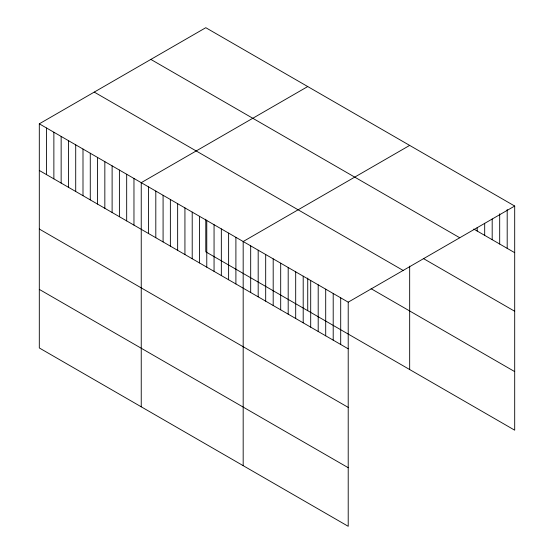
<?xml version="1.0" encoding="UTF-8"?>
<svg xmlns="http://www.w3.org/2000/svg" width="554" height="554" viewBox="0 0 554 554"><rect width="100%" height="100%" fill="white"/><g stroke="black" fill="none" stroke-linecap="round" stroke-linejoin="round"><path stroke-width="0.83" d="M39.306 123.819L348.21 302.165L348.21 526.3L39.306 347.96L39.306 123.819L205.79 27.7L514.694 206.04L514.694 430.181L205.79 251.835L205.79 219.204M307.733 86.556L141.242 182.675L141.242 406.809M409.669 145.404L243.178 241.523L243.178 465.665M348.21 302.165L514.694 206.04M473.774 229.065L514.694 252.686M150.854 59.416L459.751 237.763M423.304 258.496L514.694 311.258M94.249 92.103L403.146 270.442M371.076 288.689L514.694 371.609M39.306 170.466L348.21 348.812M39.306 229.037L348.21 407.384M39.306 289.389L348.21 467.728M507.194 209.488L507.194 248.358M499.687 213.796L499.687 244.03M492.187 218.962L492.187 239.695M484.688 223.269L484.688 235.367M477.181 227.576L477.181 231.032M409.669 266.142L409.669 369.546M340.703 297.83L340.703 344.477M333.203 293.502L333.203 340.149M325.704 289.167L325.704 335.814M318.197 284.839L318.197 331.486M310.697 280.504L310.697 327.151M307.733 278.06L307.733 310.69M303.197 276.176L303.197 322.823M295.691 271.841L295.691 318.495M288.191 267.513L288.191 314.16M280.691 263.185L280.691 309.831M273.191 258.85L273.191 305.496M265.685 254.521L265.685 301.168M258.185 250.186L258.185 296.833M250.685 245.858L250.685 292.505M235.9 237.32L235.9 283.967M228.615 233.116L228.615 279.763M221.337 228.913L221.337 275.56M214.059 224.709L214.059 271.356M206.774 220.506L206.774 267.153M199.495 216.302L199.495 262.949M192.21 212.099L192.21 258.746M184.932 207.895L184.932 254.542M177.647 203.692L177.647 250.339M170.369 199.488L170.369 246.135M163.084 195.285L163.084 241.932M155.806 191.082L155.806 237.728M148.527 186.878L148.527 233.525M133.964 178.471L133.964 225.118M126.679 174.268L126.679 220.914M119.401 170.064L119.401 216.711M112.116 165.861L112.116 212.507M104.838 161.657L104.838 208.304M97.559 157.454L97.559 204.101M90.274 153.25L90.274 199.897M82.996 149.04L82.996 195.694M75.711 144.836L75.711 191.49M68.433 140.633L68.433 187.28M61.148 136.429L61.148 183.076M53.87 132.226L53.87 178.873M46.584 128.022L46.584 174.669"/></g></svg>
